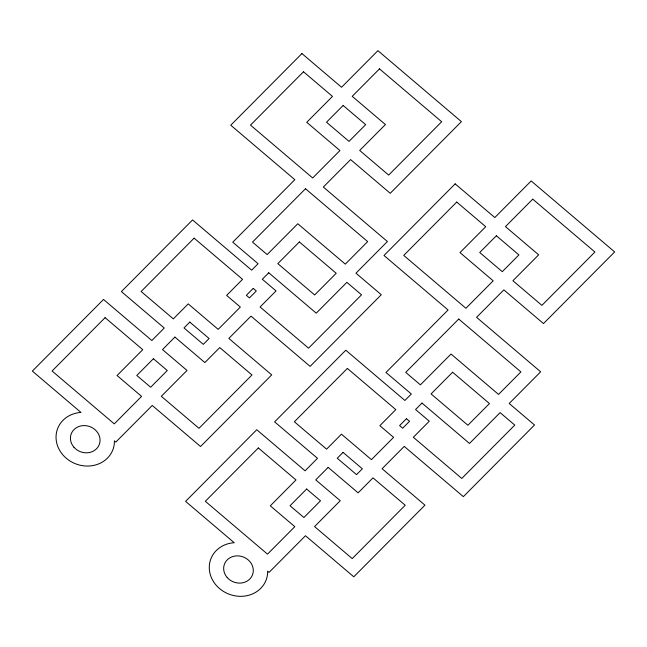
<?xml version="1.0" encoding="UTF-8"?>
<svg xmlns="http://www.w3.org/2000/svg" width="647" height="647" viewBox="0 0 647 647"><rect width="100%" height="100%" fill="white"/><g stroke="black" fill="none" stroke-linecap="round" stroke-linejoin="round"><path stroke-width="0.97" d="M301.923 53.564L230.753 125.211L294.83 179.688L232.75 242.188L258.08 263.717L251.659 270.187L192.555 219.94L121.385 291.579L164.257 328.029L151.835 340.532L103.52 299.456L32.35 371.095L81.021 412.479L79.136 412.6A29.584 26.43 20.8 0 0 56.257 440.502A29.584 26.43 20.8 0 0 86.286 466.034A29.584 26.43 20.8 0 0 114.406 442.588L114.382 440.842L115.837 442.079L152.231 405.451L200.546 446.519L271.716 374.88L228.844 338.43L251.004 316.124L310.115 366.372L381.285 294.733L355.955 273.196L387.407 241.525L323.33 187.048L350.601 159.591L390.238 193.291L461.408 121.644L377.921 50.66L341.559 87.264L301.923 53.564M303.5 71.768L250.494 125.122L312.671 177.982L339.942 150.533L306.751 122.307L332.477 96.411L303.5 71.768M105.097 317.661L52.092 371.014L114.268 423.874L141.572 396.385L117.058 375.535L142.744 349.679L105.097 317.661M194.124 238.145L141.127 291.498L173.339 318.882L188.228 303.896L218.185 329.372L240.352 307.058L226.62 295.388L242.568 279.334L194.124 238.145M343.136 105.469L326.492 122.218L349.032 141.386L365.668 124.636L343.136 105.469M379.49 68.873L352.219 96.322L385.418 124.547L359.692 150.444L388.669 175.086L441.666 121.733L379.49 68.873M305.489 188.746L252.492 242.099L267.162 254.578L297.79 223.749L345.296 264.13L367.666 241.606L305.489 188.746M153.404 358.737L136.8 375.454L150.662 387.238L167.266 370.521L153.404 358.737M174.908 337.087L162.494 349.59L187.015 370.44L161.321 396.304L198.977 428.314L251.974 374.961L219.762 347.576L204.873 362.563L174.908 337.087M189.797 322.101L183.999 327.94L203.304 344.358L209.102 338.518L189.797 322.101M253.228 288.392L246.361 295.307L249.435 297.911L256.301 291.004L253.228 288.392M268.74 272.783L262.318 279.245L276.043 290.924L260.094 306.977L308.538 348.167L361.536 294.814L346.865 282.343L316.237 313.172L268.74 272.783M299.367 241.954L277.822 263.636L314.668 294.959L336.205 273.277L299.367 241.954M455.164 183.853L383.995 255.492L448.072 309.97L385.992 372.47L411.322 394.007L404.901 400.469L345.789 350.221L274.619 421.86L317.491 458.311L305.077 470.814L256.762 429.737L185.592 501.385L234.263 542.76L232.378 542.882A29.584 26.43 20.8 0 0 209.491 570.783A29.584 26.43 20.8 0 0 239.527 596.316A29.584 26.43 20.8 0 0 267.648 572.87L267.623 571.123L269.079 572.369L305.473 535.732L353.788 576.809L424.958 505.161L382.086 468.719L404.246 446.406L463.349 496.653L534.519 425.014L509.189 403.477L540.649 371.807L476.572 317.329L503.843 289.88L543.48 323.573L614.65 251.934L531.163 180.95L494.801 217.546L455.164 183.853M456.733 202.058L403.736 255.411L465.913 308.271L493.184 280.814L459.985 252.589L485.719 226.693L456.733 202.058M258.331 447.95L205.334 501.296L267.51 554.155L294.814 526.666L270.3 505.825L295.986 479.961L258.331 447.95M347.366 368.426L294.369 421.779L326.581 449.164L341.47 434.177L371.427 459.653L393.586 437.348L379.862 425.669L395.81 409.616L347.366 368.426M496.37 235.759L479.734 252.508L502.274 271.667L518.91 254.918L496.37 235.759M532.732 199.155L505.461 226.612L538.66 254.837L512.925 280.733L541.903 305.368L594.908 252.015L532.732 199.155M458.731 319.036L405.734 372.389L420.404 384.86L451.032 354.03L498.538 394.419L520.908 371.896L458.731 319.036M306.646 489.027L290.042 505.736L303.904 517.527L320.508 500.81L306.646 489.027M328.15 467.377L315.736 479.88L340.249 500.721L314.563 526.585L352.219 558.604L405.216 505.25L373.004 477.858L358.115 492.844L328.15 467.377M343.039 452.39L337.241 458.23L356.537 474.639L362.344 468.8L343.039 452.39M406.47 418.682L399.603 425.589L402.677 428.201L409.543 421.286L406.47 418.682M421.981 403.065L415.552 409.535L429.284 421.205L413.336 437.259L461.78 478.448L514.777 425.095L500.107 412.624L469.479 443.454L421.981 403.065M452.601 372.235L431.064 393.918L467.91 425.249L489.447 403.558L452.601 372.235M73.984 447.271A15.018 13.417 20.8 0 0 99.217 444.683A15.018 13.417 20.8 0 0 82.517 425.661A15.018 13.417 20.8 0 0 73.984 447.271M227.218 577.553A15.018 13.417 20.8 0 0 252.459 574.965A15.018 13.417 20.8 0 0 235.759 555.943A15.018 13.417 20.8 0 0 227.218 577.553"/></g></svg>
